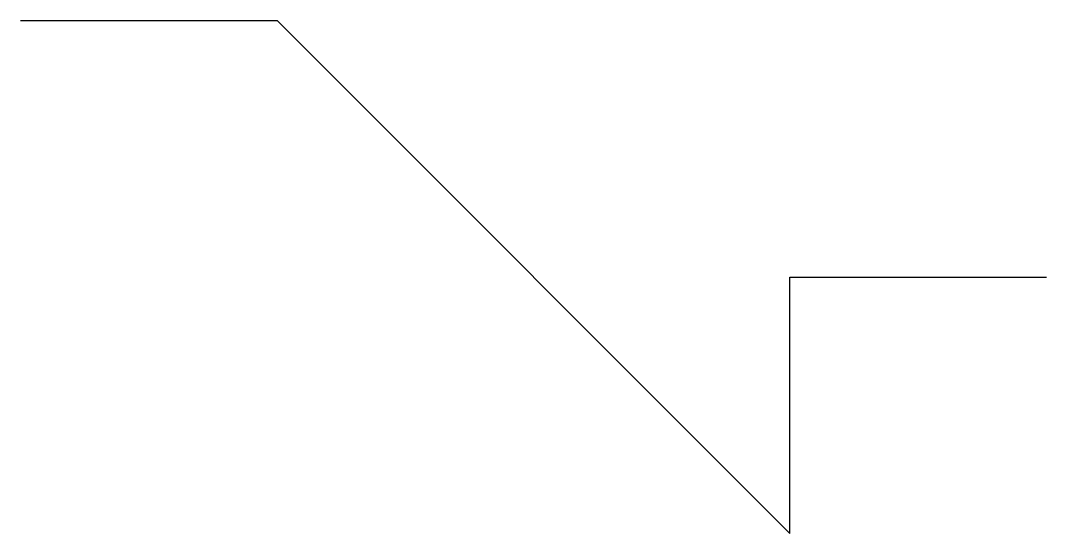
# Model space of a CAD drawing. Extents: x 10 to 50, y 10 to 30.
import ezdxf

# ---------------------------------------------------------------- set-up
doc = ezdxf.new("R2010")
doc.units = 0
doc.layers.get('0').update_dxf_attribs({"lineweight": 25, "true_color": 0xffffff})

msp = doc.modelspace()

# ---------------------------------------------------------------- linework, layer by layer
for points in [[(10, 30), (20, 30), (40, 10)], [(40, 10), (40, 20), (50, 20)]]:
    msp.add_lwpolyline(points)

doc.saveas('drawing.dxf')
